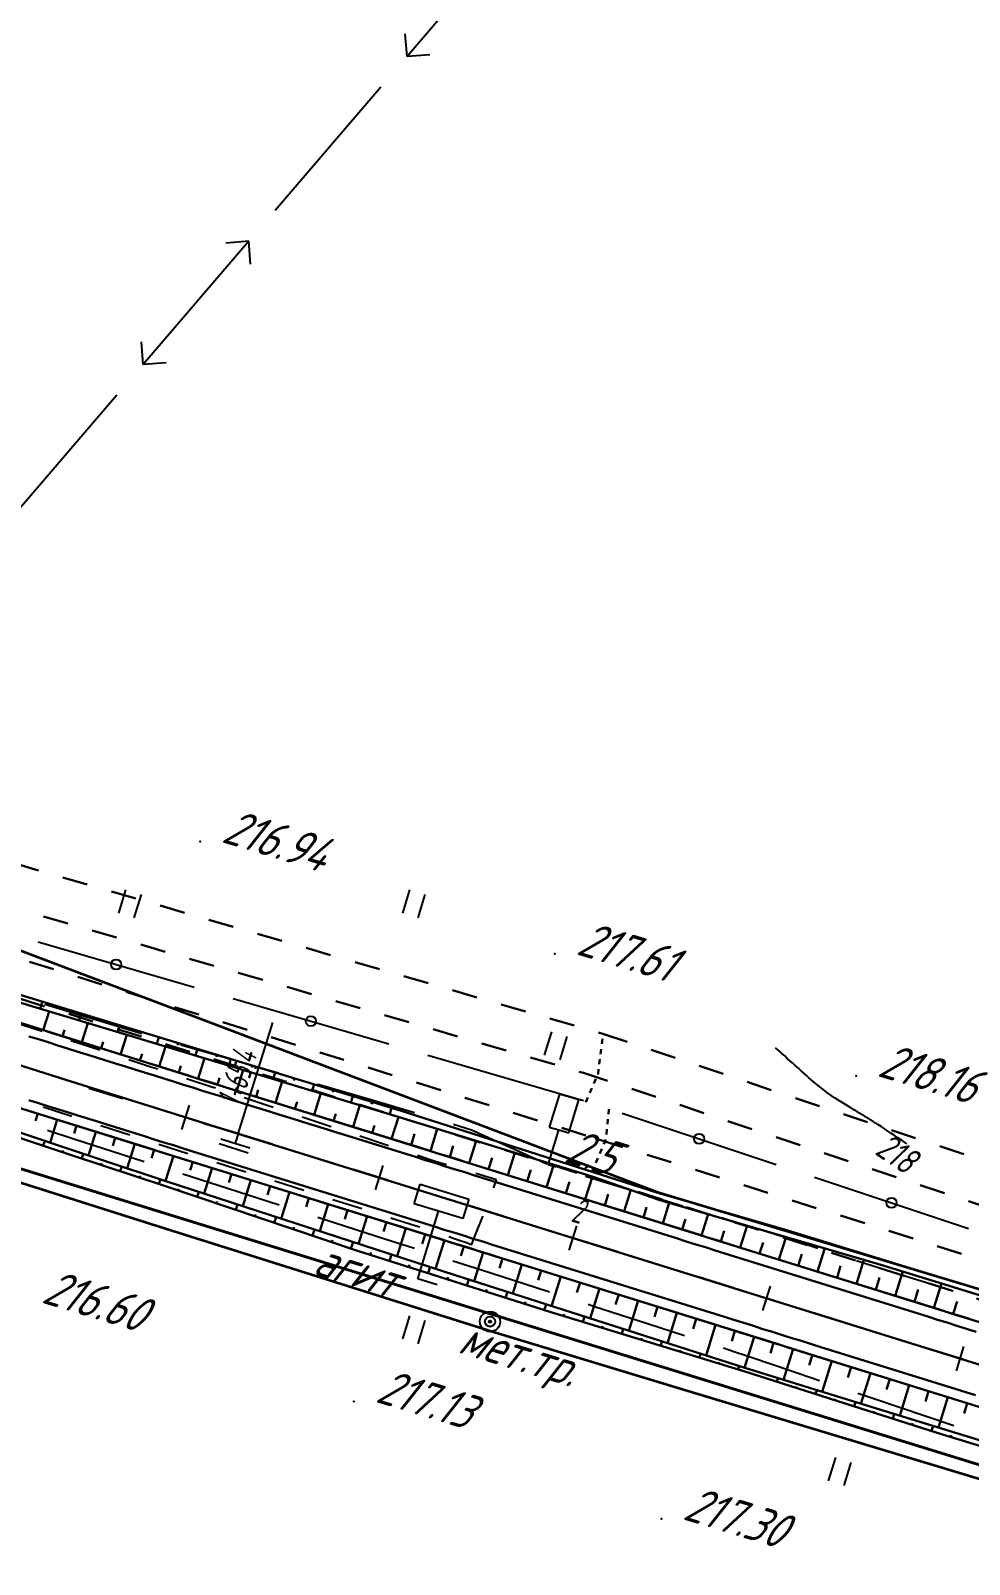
# Model space of a CAD drawing. Header units: millimetres. Extents: x -698 to 8131, y -704 to 4503.
# Drawn here: x -470.8 to -378.2, y 4236.6 to 4387.9 of the extents above; entities that cross this region are included whole.
import ezdxf

# ---------------------------------------------------------------- set-up
doc = ezdxf.new("R2010")
doc.units = ezdxf.units.MM
for name, pattern in [('CONTI', [0]), ('STRIHSMALL', [1, 0.5, -0.5]), ('STROT', [1.7, 0.5, -1.2])]:
    doc.linetypes.add(name, pattern=pattern)
for name, color, linetype, lineweight in [('10', 1, 'Continuous', 35), ('КОПИЯ_ОСЬ_13_ОТКОСЫ', 7, 'Continuous', 30), ('КОПИЯ_ОСЬ_ГРАНИЦЫ_ПОЛОС', 7, 'Continuous', 30), ('ОСЬ_ВЕРХ_ПОКРЫТИЯ_ГРАНИЦЫ_ПОЛОС', 7, 'Continuous', 30), ('ОСЬ_ВЕРХ_ПОКРЫТИЯ_ОСЬ', 1, 'Continuous', 30)]:
    doc.layers.add(name, color=color, linetype=linetype, lineweight=lineweight)
for name, color, linetype in [('_Ростелеком', 6, 'Continuous'), ('GOR_BDEFAULT', 212, 'CONTI'), ('NAD_MDEFAULT', 7, 'CONTI'), ('PI_OTDEFAULT', 172, 'CONTI'), ('PI_TTDEFAULT', 5, 'CONTI'), ('PLN_O', 7, 'CONTI'), ('SIT_LDEFAULT', 7, 'CONTI'), ('USLZNDEFAULT', 7, 'CONTI'), ('ZAPSKDEFAULT', 7, 'CONTI'), ('Изменение выноски', 3, 'Continuous'), ('ОСЬ_ВЕРХ_ПОКРЫТИЯ_ПИКЕТЫ', 1, 'Continuous'), ('ОСЬ_ВЕРХ_ПОКРЫТИЯ_РАЗБИВКА_КРИВ', 1, 'Continuous'), ('разметка', 7, 'Continuous')]:
    doc.layers.add(name, color=color, linetype=linetype)
doc.styles.add('eskd', font='isocpeui.ttf', dxfattribs={"width": 1.2})
doc.styles.add('SHRFT', font='isocpeui.ttf', dxfattribs={"width": 3.5})
doc.styles.get("Standard").update_dxf_attribs({"font": 'isocpeui.ttf'})
doc.styles.add('STYLE1', font='isocpeui.ttf', dxfattribs={"width": 0.9})
doc.linetypes.add('кабель_связи_проект.', pattern='A,10,-1,["/",STYLE1,S=3,R=0,X=0,Y=-1.5],-4.1', length=15.1)

# ---------------------------------------------------------------- blocks, each defined once
blk = doc.blocks.new('BL_2011')
at = {"color": 0}
for p, q in [((0, 0), (0, 2.4)), ((1.6, 0), (1.6, 2.4))]:
    blk.add_line(p, q, dxfattribs=at)
blk = doc.blocks.new('BL_22')
at = {"color": 0}
for radius in [1, 0.5, 0.1]:
    blk.add_circle((0, 0), radius, dxfattribs=at)
blk = doc.blocks.new('BL_13')
at = {"color": 0}
for p, q in [((-2.5, 7), (-2.5, 9)), ((-2.5, 9), (2.5, 9)), ((2.5, 9), (2.5, 7)), ((0, 7), (-2.5, 7)), ((0, 0), (0, 7)), ((2.5, 7), (0, 7)), ((2, 0), (0, 0))]:
    blk.add_line(p, q, dxfattribs=at)
blk = doc.blocks.new('BL_12')
at = {"color": 0}
for p, q in [((1, 7), (-1, 7)), ((-1, 7), (-1, 3.6)), ((1, 3.6), (1, 7)), ((-1, 3.6), (0, 3.6)), ((0, 0), (0, 3.6)), ((0, 3.6), (1, 3.6)), ((0.8, 0), (0, 0))]:
    blk.add_line(p, q, dxfattribs=at)

msp = doc.modelspace()

# ---------------------------------------------------------------- linework, layer by layer
at = {"layer": '10'}
for points in [[(-552.06, 4323.71), (-552.06, 4323.71), (-548.93, 4322.89), (-511.44, 4312), (-482.88, 4301.35), (-408.91, 4273.32), (-296.98, 4239.59), (-199.04, 4210.18), (-199.04, 4209.88), (-88.76, 4174.93), (-51.18, 4159.14)], [(307.07, 4044.59), (287.04, 4048.21), (163.15, 4053.99), (135.68, 4057.55), (104.11, 4067.08), (66.53, 4071.88), (20.06, 4083.83), (-25.14, 4108.19), (-34.34, 4113.8), (-79.36, 4142), (-91.95, 4159.32), (-169.85, 4182.62), (-259.28, 4209.36), (-312.4, 4225.42), (-355.63, 4238.49), (-406.37, 4253.82), (-425.03, 4259.46), (-449.22, 4267.11), (-456.83, 4269.51), (-499.67, 4283.06), (-559.15, 4301.9)]]:
    msp.add_lwpolyline(points, dxfattribs=at)
at = {"layer": '_Ростелеком', "linetype": 'кабель_связи_проект.', "lineweight": 40, "ltscale": 0.25}
msp.add_lwpolyline([(-545.93, 4321.5), (-553.41, 4301.1), (-528.69, 4293.19), (-228.33, 4200.41), (-175.92, 4184.96), (-152.18, 4177.62), (-111.95, 4163.9), (-85.05, 4151.87), (-85.05, 4151.87), (-28.65, 4111.62), (20.48, 4085.27), (66.8, 4072.51), (163.05, 4060.66), (287.87, 4054.42)], dxfattribs=at)
at = {"layer": 'GOR_BDEFAULT', "color": 212, "elevation": 218, "flags": 128}
msp.add_lwpolyline([(-384.36, 4278.08), (-384.82, 4278.39), (-385.24, 4278.67), (-385.61, 4278.92), (-385.94, 4279.14), (-386.22, 4279.34), (-386.48, 4279.51), (-386.7, 4279.65), (-386.89, 4279.78), (-387.05, 4279.89), (-387.2, 4279.98), (-387.32, 4280.06), (-387.44, 4280.13), (-387.54, 4280.19), (-387.63, 4280.25), (-387.71, 4280.3), (-387.8, 4280.35), (-387.88, 4280.4), (-387.97, 4280.46), (-388.05, 4280.51), (-388.13, 4280.56), (-388.21, 4280.6), (-388.29, 4280.65), (-388.37, 4280.7), (-388.45, 4280.75), (-388.52, 4280.8), (-388.6, 4280.84), (-388.67, 4280.89), (-388.75, 4280.93), (-388.82, 4280.98), (-388.89, 4281.02), (-388.97, 4281.06), (-389.04, 4281.11), (-389.11, 4281.15), (-389.18, 4281.19), (-389.24, 4281.23), (-389.31, 4281.28), (-389.38, 4281.32), (-389.44, 4281.36), (-389.51, 4281.4), (-389.58, 4281.44), (-389.64, 4281.47), (-389.7, 4281.51), (-389.77, 4281.55), (-389.83, 4281.59), (-389.89, 4281.63), (-390.74, 4282.15), (-391.48, 4282.63), (-392.15, 4283.06), (-393.57, 4284.2), (-393.78, 4284.39), (-394.01, 4284.59), (-394.25, 4284.81), (-394.51, 4285.04), (-394.78, 4285.28), (-395.05, 4285.53), (-395.33, 4285.78), (-395.6, 4286.03), (-395.88, 4286.27), (-396.14, 4286.51), (-396.4, 4286.75), (-396.65, 4286.97), (-396.88, 4287.18), (-397.1, 4287.38), (-397.29, 4287.55)], dxfattribs=at)
at = {"layer": 'PI_TTDEFAULT', "color": 5}
for p in [(-454.04, 4307.89, 216.94), (-419.07, 4296.81, 217.61), (-389.36, 4284.8, 218.16), (-438.88, 4252.66, 217.12), (-408.55, 4241.08, 217.3)]:
    msp.add_point(p, dxfattribs=at)
at = {"layer": 'PLN_O'}
for p, q in [((-470.01, 4298), (-454.65, 4293.53)), ((-450.8, 4292.41), (-435.44, 4287.94)), ((-431.6, 4286.82), (-416.24, 4282.35)), ((-412.43, 4281.1), (-397.25, 4276.04)), ((-393.46, 4274.78), (-378.28, 4269.72))]:
    msp.add_line(p, q, dxfattribs=at)
for centre in [(-462.33, 4295.76), (-443.12, 4290.17), (-404.84, 4278.57), (-385.87, 4272.25)]:
    msp.add_circle(centre, 0.5, dxfattribs=at)
at = {"layer": 'SIT_LDEFAULT', "color": 7}
for p, q in [((-423.23, 4397.48), (-433.64, 4385.33)), ((-433.64, 4385.33), (-433.81, 4387.58)), ((-431.38, 4385.5), (-433.64, 4385.33)), ((-436.24, 4382.29), (-446.65, 4370.14)), ((-449.25, 4367.1), (-459.66, 4354.95)), ((-449.25, 4367.1), (-451.51, 4366.93)), ((-449.08, 4364.84), (-449.25, 4367.1)), ((-459.66, 4354.95), (-459.83, 4357.2)), ((-457.4, 4355.12), (-459.66, 4354.95)), ((-462.26, 4351.91), (-472.67, 4339.76)), ((-467.53, 4291.26), (-469.36, 4291.82)), ((-462.94, 4289.87), (-467.53, 4291.26)), ((-469.63, 4289.17), (-472.48, 4290.09)), ((-459.78, 4288.94), (-462.94, 4289.88)), ((-463.95, 4287.32), (-466.78, 4288.24)), ((-463.93, 4287.31), (-463.95, 4287.32)), ((-453.06, 4286.98), (-455.94, 4287.81)), ((-458.8, 4285.62), (-461.08, 4286.37)), ((-458.23, 4285.43), (-458.8, 4285.62)), ((-447.71, 4285.44), (-453.06, 4286.98)), ((-452.71, 4283.61), (-455.38, 4284.49)), ((-446.33, 4285.04), (-447.71, 4285.44)), ((-452.53, 4283.56), (-452.71, 4283.62)), ((-446.84, 4281.66), (-449.69, 4282.61)), ((-442.3, 4283.89), (-442.48, 4283.94)), ((-436.99, 4282.35), (-442.3, 4283.9)), ((-469.54, 4281.72), (-466.69, 4280.8)), ((-432.89, 4281.13), (-436.99, 4282.34)), ((-463.84, 4279.87), (-460.98, 4278.96)), ((-441.14, 4279.75), (-443.99, 4280.7)), ((-427.29, 4279.42), (-429.06, 4279.97)), ((-469.09, 4279.41), (-466.4, 4278.54)), ((-466.4, 4278.54), (-461.71, 4277.04)), ((-458.11, 4278.05), (-455.25, 4277.14)), ((-435.46, 4277.87), (-438.31, 4278.82)), ((-419.86, 4276.07), (-427.29, 4279.42)), ((-461.71, 4277.04), (-459.57, 4276.35)), ((-430.87, 4276.35), (-432.61, 4276.92)), ((-455.76, 4275.13), (-451.34, 4273.7)), ((-452.4, 4276.23), (-449.54, 4275.32)), ((-429.76, 4275.99), (-430.87, 4276.35)), ((-424.81, 4274.53), (-426.87, 4275.15)), ((-451.34, 4273.7), (-446.24, 4272.06)), ((-446.68, 4274.42), (-443.82, 4273.51)), ((-425.09, 4273.73), (-425.07, 4273.78)), ((-425.07, 4273.78), (-424.81, 4274.53)), ((-406.48, 4271.94), (-416.04, 4274.87)), ((-440.96, 4272.6), (-438.1, 4271.69)), ((-442.44, 4270.84), (-440.73, 4270.29)), ((-435.24, 4270.79), (-432.73, 4269.99)), ((-426.72, 4269.53), (-426.18, 4270.91)), ((-426.18, 4270.91), (-426.17, 4270.94)), ((-396.87, 4269), (-402.66, 4270.77)), ((-440.73, 4270.29), (-435.74, 4268.69)), ((-432.73, 4270), (-432.38, 4269.89)), ((-429.53, 4268.95), (-428.98, 4268.75)), ((-427.11, 4268.53), (-426.72, 4269.53)), ((-393.13, 4267.76), (-396.87, 4268.99)), ((-435.74, 4268.69), (-432.91, 4267.78)), ((-428.98, 4268.75), (-428.32, 4268.52)), ((-428.32, 4268.52), (-427.78, 4268.33)), ((-427.78, 4268.33), (-427.4, 4268.19)), ((-427.4, 4268.19), (-427.26, 4268.14)), ((-427.26, 4268.14), (-427.11, 4268.53)), ((-429.11, 4266.55), (-426.41, 4265.68)), ((-389.02, 4266.45), (-389.31, 4266.54)), ((-385.08, 4265.2), (-389.02, 4266.45)), ((-426.41, 4265.68), (-420.92, 4263.91)), ((-381.14, 4263.96), (-385.08, 4265.2)), ((-420.92, 4263.91), (-419.59, 4263.48)), ((-379.78, 4263.53), (-381.14, 4263.96)), ((-415.78, 4262.25), (-415.25, 4262.08)), ((-415.25, 4262.08), (-409.94, 4260.36)), ((-409.94, 4260.36), (-406.27, 4259.17)), ((-402.46, 4257.94), (-402.44, 4257.93)), ((-402.44, 4257.94), (-401.31, 4257.57)), ((-401.31, 4257.57), (-400.21, 4257.2)), ((-400.21, 4257.2), (-397.27, 4256.2)), ((-397.27, 4256.2), (-392.98, 4254.75)), ((-389.2, 4253.48), (-387.82, 4253.02)), ((-387.82, 4253.02), (-382.34, 4251.18)), ((-382.34, 4251.18), (-379.71, 4250.31))]:
    msp.add_line(p, q, dxfattribs=at)
at = {"layer": 'Изменение выноски', "linetype": 'STRIHSMALL', "lineweight": 30, "ltscale": 5}
for p, q in [((-509.07, 4307.97), (-414.74, 4278.51)), ((-509.95, 4304.31), (-415.63, 4274.84)), ((-414.74, 4278.51), (-271.66, 4233.4)), ((-415.63, 4274.84), (-272.54, 4229.74))]:
    msp.add_line(p, q, dxfattribs=at)
at = {"layer": 'Изменение выноски', "color": 6, "linetype": 'STRIHSMALL', "lineweight": 30, "ltscale": 5}
for p, q in [((-472.39, 4305.75), (-414.32, 4288.92)), ((-474.29, 4301.9), (-416.23, 4285.07)), ((-414.32, 4288.92), (-337.02, 4263.16)), ((-416.23, 4285.07), (-338.93, 4259.31))]:
    msp.add_line(p, q, dxfattribs=at)
at = {"layer": 'Изменение выноски', "color": 6, "linetype": 'STRIHSMALL', "lineweight": 30}
for p, q in [((-414.81, 4284.95), (-414.32, 4288.92)), ((-416, 4282.19), (-414.81, 4284.95))]:
    msp.add_line(p, q, dxfattribs=at)
at = {"layer": 'Изменение выноски', "linetype": 'STRIHSMALL', "lineweight": 30}
for p, q in [((-413.73, 4281.5), (-414.03, 4278.51)), ((-414.03, 4278.51), (-415.63, 4274.84))]:
    msp.add_line(p, q, dxfattribs=at)
at = {"layer": 'КОПИЯ_ОСЬ_13_ОТКОСЫ'}
for p, q in [((-435.16, 4278.56), (-434.48, 4280.72)), ((-431.34, 4277.37), (-430.66, 4279.55)), ((-433.25, 4277.96), (-432.91, 4279.05)), ((-427.52, 4276.18), (-426.83, 4278.38)), ((-429.43, 4276.77), (-429.09, 4277.87)), ((-425.61, 4275.58), (-425.26, 4276.69)), ((-423.7, 4274.99), (-423.01, 4277.2)), ((-421.79, 4274.39), (-421.44, 4275.51)), ((-419.88, 4273.8), (-419.18, 4276.03)), ((-417.97, 4273.2), (-417.62, 4274.32)), ((-416.06, 4272.61), (-415.36, 4274.86)), ((-412.24, 4271.42), (-411.58, 4273.53)), ((-414.15, 4272.01), (-413.81, 4273.1)), ((-408.42, 4270.23), (-407.79, 4272.25)), ((-410.33, 4270.82), (-410.02, 4271.84)), ((-406.51, 4269.63), (-406.19, 4270.66)), ((-404.6, 4269.04), (-403.95, 4271.13)), ((-402.7, 4268.44), (-402.36, 4269.51)), ((-400.79, 4267.85), (-400.11, 4270.01)), ((-398.88, 4267.25), (-398.53, 4268.35)), ((-396.97, 4266.66), (-396.27, 4268.89)), ((-393.15, 4265.47), (-392.43, 4267.77)), ((-395.06, 4266.06), (-394.7, 4267.2)), ((-391.24, 4264.87), (-390.88, 4266.04)), ((-389.33, 4264.28), (-388.59, 4266.65)), ((-387.42, 4263.68), (-387.05, 4264.88)), ((-385.51, 4263.09), (-384.76, 4265.49)), ((-383.6, 4262.49), (-383.23, 4263.7)), ((-381.69, 4261.9), (-380.94, 4264.31)), ((-379.78, 4261.3), (-379.4, 4262.51))]:
    msp.add_line(p, q, dxfattribs=at)
for points in [[(-553.12, 4320.57), (-553.12, 4320.57), (-553.12, 4320.57), (-529.64, 4310.83), (-529.64, 4310.83), (-524.27, 4308.95), (-518.89, 4307.1), (-508.07, 4303.45), (-496.37, 4299.6), (-491.86, 4298.14), (-486.42, 4296.46), (-480.96, 4294.79), (-473.69, 4292.58), (-460.94, 4288.73), (-453.65, 4286.54), (-444.07, 4283.65), (-434.51, 4280.73), (-415.39, 4274.87), (-408.81, 4272.55), (-386.69, 4266.09), (-367.58, 4260.19)], [(-528.46, 4311.57), (-523.92, 4309.96), (-518.56, 4308.08), (-514.97, 4306.85), (-511.38, 4305.62), (-505.96, 4303.78), (-502.37, 4302.57), (-491.59, 4298.99), (-486.16, 4297.27), (-480.72, 4295.56), (-473.46, 4293.3), (-472.55, 4293.02), (-462.55, 4289.96), (-434.31, 4281.37), (-408.91, 4273.23), (-396.1, 4269.53), (-376.87, 4263.61)], [(-557.87, 4305.82), (-557.87, 4305.82), (-557.87, 4305.82), (-557.87, 4305.82), (-557.87, 4305.82), (-532.57, 4299.62), (-527.15, 4297.73), (-521.73, 4295.86), (-510.82, 4292.18), (-499.05, 4288.3), (-495.42, 4287.12), (-490, 4285.27), (-484.58, 4283.44), (-477.34, 4281.01), (-474.62, 4280.1), (-463.76, 4276.5), (-457.43, 4274.41), (-428.89, 4265.13), (-400.33, 4255.97), (-390.77, 4253.01), (-371.65, 4247.15)], [(-531.11, 4301.11), (-528.34, 4300.14), (-520.21, 4297.34), (-509.31, 4293.68), (-496.65, 4289.53), (-492.11, 4288.06), (-486.66, 4286.32), (-480.3, 4284.29), (-472.12, 4281.71), (-459.38, 4277.73), (-235.7, 4208.03)], [(-532.57, 4299.62), (-527.15, 4297.73), (-521.73, 4295.86), (-510.82, 4292.18), (-499.05, 4288.3), (-495.42, 4287.12), (-490, 4285.27), (-484.58, 4283.44), (-477.34, 4281.01), (-474.62, 4280.1), (-463.76, 4276.5), (-457.43, 4274.41), (-428.89, 4265.13), (-400.33, 4255.97), (-390.77, 4253.01), (-371.65, 4247.15)], [(-532.8, 4298.63), (-528.37, 4297.14), (-522.92, 4295.33), (-514.73, 4292.66), (-507, 4290.14), (-499.26, 4287.66), (-495.62, 4286.51), (-490.18, 4284.71), (-484.74, 4282.92), (-477.48, 4280.55), (-476.58, 4280.25), (-466.62, 4276.94), (-457.57, 4273.95), (-438.61, 4267.56), (-419.55, 4261.5), (-400.42, 4255.67), (-381.37, 4249.58), (-362.25, 4243.72)], [(-473.69, 4292.58), (-460.94, 4288.73), (-453.65, 4286.54), (-444.07, 4283.65), (-434.51, 4280.73), (-415.39, 4274.87), (-408.81, 4272.55), (-386.69, 4266.09), (-367.58, 4260.19)], [(-469.6, 4292.12), (-469.81, 4291.41)], [(-469.52, 4289.29), (-468.93, 4291.14)], [(-467.69, 4291.53), (-467.76, 4291.3)], [(-465.77, 4290.95), (-465.99, 4290.25)], [(-463.86, 4290.36), (-463.93, 4290.13)], [(-467.61, 4288.69), (-467.42, 4289.31)], [(-465.7, 4288.09), (-465.11, 4289.99)], [(-461.95, 4289.78), (-462.16, 4289.1)], [(-461.89, 4286.9), (-461.28, 4288.83)], [(-460.03, 4289.2), (-460.1, 4288.97)], [(-463.79, 4287.49), (-463.6, 4288.13)], [(-458.12, 4288.61), (-458.33, 4287.94)], [(-458.07, 4285.7), (-457.45, 4287.68)], [(-456.21, 4288.03), (-456.28, 4287.81)], [(-454.29, 4287.45), (-454.49, 4286.79)], [(-459.98, 4286.3), (-459.77, 4286.94)], [(-456.16, 4285.11), (-455.95, 4285.76)], [(-454.25, 4284.51), (-453.62, 4286.53)], [(-452.38, 4286.87), (-452.45, 4286.65)], [(-450.47, 4286.29), (-450.66, 4285.64)], [(-448.55, 4285.7), (-448.62, 4285.49)], [(-452.34, 4283.91), (-452.13, 4284.59)], [(-450.43, 4283.32), (-449.79, 4285.38)], [(-446.64, 4285.12), (-446.83, 4284.48)], [(-446.61, 4282.13), (-445.96, 4284.22)], [(-444.73, 4284.54), (-444.79, 4284.33)], [(-448.52, 4282.72), (-448.31, 4283.41)], [(-442.81, 4283.96), (-443.01, 4283.32)], [(-442.79, 4280.94), (-442.13, 4283.06)], [(-440.9, 4283.37), (-440.96, 4283.16)], [(-438.99, 4282.79), (-439.18, 4282.16)], [(-470.04, 4281.07), (-470.27, 4280.33)], [(-444.7, 4281.53), (-444.49, 4282.23)], [(-438.97, 4279.75), (-438.31, 4281.89)], [(-437.07, 4282.21), (-437.14, 4282)], [(-435.16, 4281.63), (-435.35, 4280.99)], [(-468.13, 4280.47), (-468.85, 4278.19)], [(-466.23, 4279.87), (-466.46, 4279.11)], [(-440.88, 4280.34), (-440.66, 4281.05)], [(-437.07, 4279.15), (-436.84, 4279.87)], [(-435.16, 4278.56), (-434.48, 4280.72)], [(-469.51, 4277.9), (-469.36, 4278.36)], [(-464.32, 4279.27), (-465.05, 4276.93)], [(-462.41, 4278.68), (-462.65, 4277.89)], [(-460.5, 4278.08), (-461.25, 4275.67)], [(-467.61, 4277.27), (-467.56, 4277.42)], [(-465.72, 4276.64), (-465.57, 4277.1)], [(-458.59, 4277.48), (-458.84, 4276.68)], [(-456.68, 4276.89), (-457.45, 4274.42)], [(-463.82, 4276.02), (-463.77, 4276.17)], [(-461.92, 4275.39), (-461.77, 4275.84)], [(-454.77, 4276.29), (-455.03, 4275.47)], [(-452.86, 4275.7), (-453.65, 4273.17)], [(-450.95, 4275.1), (-451.21, 4274.26)], [(-460.02, 4274.76), (-459.97, 4274.91)], [(-458.12, 4274.13), (-457.97, 4274.59)], [(-456.22, 4273.5), (-456.17, 4273.65)], [(-449.04, 4274.51), (-449.85, 4271.93)], [(-447.13, 4273.91), (-447.4, 4273.05)], [(-454.33, 4272.86), (-454.17, 4273.34)], [(-452.43, 4272.22), (-452.38, 4272.38)], [(-450.54, 4271.58), (-450.36, 4272.1)], [(-445.22, 4273.32), (-446.04, 4270.69)], [(-443.31, 4272.72), (-443.59, 4271.85)], [(-441.41, 4272.13), (-442.24, 4269.46)], [(-448.64, 4270.94), (-448.58, 4271.12)], [(-446.75, 4270.3), (-446.56, 4270.86)], [(-439.5, 4271.53), (-439.77, 4270.64)], [(-437.59, 4270.94), (-438.43, 4268.22)], [(-444.85, 4269.66), (-444.79, 4269.85)], [(-442.96, 4269.03), (-442.76, 4269.62)], [(-435.68, 4270.34), (-435.96, 4269.44)], [(-433.77, 4269.75), (-434.63, 4266.99)], [(-431.86, 4269.15), (-432.15, 4268.23)], [(-441.06, 4268.39), (-441, 4268.59)], [(-439.17, 4267.75), (-438.95, 4268.39)], [(-429.95, 4268.56), (-430.82, 4265.75)], [(-428.04, 4267.96), (-428.33, 4267.03)], [(-437.26, 4267.13), (-437.2, 4267.35)], [(-435.36, 4266.53), (-435.16, 4267.16)], [(-433.45, 4265.92), (-433.39, 4266.13)], [(-431.55, 4265.32), (-431.35, 4265.93)], [(-426.13, 4267.37), (-427.02, 4264.53)], [(-424.22, 4266.77), (-424.52, 4265.82)], [(-422.31, 4266.18), (-423.21, 4263.3)], [(-429.64, 4264.71), (-429.58, 4264.91)], [(-427.73, 4264.1), (-427.55, 4264.7)], [(-420.4, 4265.58), (-420.7, 4264.62)], [(-418.49, 4264.99), (-419.4, 4262.07)], [(-425.83, 4263.5), (-425.76, 4263.7)], [(-423.92, 4262.89), (-423.74, 4263.47)], [(-416.58, 4264.39), (-416.89, 4263.42)], [(-414.67, 4263.8), (-415.59, 4260.85)], [(-412.76, 4263.2), (-413.07, 4262.22)], [(-422.02, 4262.29), (-421.95, 4262.48)], [(-420.11, 4261.68), (-419.93, 4262.24)], [(-410.85, 4262.61), (-411.78, 4259.63)], [(-408.95, 4262.01), (-409.25, 4261.02)], [(-407.04, 4261.42), (-407.97, 4258.41)], [(-418.2, 4261.09), (-418.14, 4261.28)], [(-416.29, 4260.51), (-416.13, 4261.02)], [(-414.37, 4259.92), (-414.32, 4260.1)], [(-405.13, 4260.82), (-405.44, 4259.82)], [(-403.22, 4260.23), (-404.16, 4257.19)], [(-412.46, 4259.34), (-412.32, 4259.8)], [(-410.55, 4258.76), (-410.5, 4258.91)], [(-408.63, 4258.17), (-408.51, 4258.58)], [(-401.31, 4259.63), (-401.62, 4258.62)], [(-399.4, 4259.04), (-400.35, 4255.98)], [(-397.49, 4258.44), (-397.81, 4257.42)], [(-406.72, 4257.59), (-406.68, 4257.73)], [(-404.81, 4257.01), (-404.7, 4257.36)], [(-395.58, 4257.85), (-396.53, 4254.79)], [(-393.67, 4257.25), (-393.99, 4256.23)], [(-402.89, 4256.42), (-402.86, 4256.54)], [(-400.98, 4255.84), (-400.89, 4256.15)], [(-399.07, 4255.24), (-399.04, 4255.34)], [(-391.76, 4256.66), (-392.71, 4253.61)], [(-389.85, 4256.06), (-390.17, 4255.04)], [(-387.94, 4255.47), (-388.89, 4252.43)], [(-397.17, 4254.63), (-397.07, 4254.95)], [(-395.26, 4254.02), (-395.23, 4254.13)], [(-386.03, 4254.87), (-386.35, 4253.86)], [(-384.12, 4254.28), (-385.06, 4251.26)], [(-393.36, 4253.41), (-393.24, 4253.77)], [(-391.45, 4252.8), (-391.42, 4252.92)], [(-389.55, 4252.2), (-389.42, 4252.59)], [(-382.21, 4253.68), (-382.53, 4252.67)], [(-380.3, 4253.09), (-381.24, 4250.09)], [(-378.39, 4252.49), (-378.71, 4251.49)], [(-387.64, 4251.59), (-387.6, 4251.72)], [(-385.74, 4250.98), (-385.6, 4251.42)], [(-383.83, 4250.37), (-383.79, 4250.52)], [(-381.93, 4249.76), (-381.77, 4250.25)], [(-380.02, 4249.17), (-379.97, 4249.33)]]:
    msp.add_lwpolyline(points, dxfattribs=at)
at = {"layer": 'КОПИЯ_ОСЬ_ГРАНИЦЫ_ПОЛОС'}
for points in [[(-471.6, 4289.94), (-470.65, 4289.64), (-469.7, 4289.34), (-468.74, 4289.04), (-467.79, 4288.74), (-466.84, 4288.44), (-465.89, 4288.15), (-464.93, 4287.85), (-463.98, 4287.55), (-463.03, 4287.25), (-462.08, 4286.95), (-461.12, 4286.65), (-460.17, 4286.36), (-459.22, 4286.06), (-458.26, 4285.76), (-457.31, 4285.46), (-456.36, 4285.17), (-455.4, 4284.87), (-454.45, 4284.57), (-453.5, 4284.28), (-452.54, 4283.98), (-451.59, 4283.68), (-450.64, 4283.38), (-449.68, 4283.09), (-448.73, 4282.79), (-447.78, 4282.49), (-446.82, 4282.2), (-445.87, 4281.9), (-444.92, 4281.6), (-443.96, 4281.3), (-443.01, 4281.01), (-442.06, 4280.71), (-441.1, 4280.41), (-440.15, 4280.12), (-439.19, 4279.82), (-438.24, 4279.52), (-437.29, 4279.22), (-436.33, 4278.93), (-435.38, 4278.63), (-434.43, 4278.33), (-433.47, 4278.04), (-432.52, 4277.74), (-431.57, 4277.44), (-430.61, 4277.14), (-429.66, 4276.85), (-428.7, 4276.55), (-427.75, 4276.25), (-426.8, 4275.95), (-425.84, 4275.66), (-424.89, 4275.36), (-423.94, 4275.06), (-422.98, 4274.77), (-422.03, 4274.47), (-421.08, 4274.17), (-420.12, 4273.87), (-419.17, 4273.58), (-418.21, 4273.28), (-417.26, 4272.98), (-416.31, 4272.69), (-415.35, 4272.39), (-414.4, 4272.09), (-413.45, 4271.79), (-412.49, 4271.5), (-411.54, 4271.2), (-410.59, 4270.9), (-409.63, 4270.61), (-408.68, 4270.31), (-407.73, 4270.01), (-406.77, 4269.71), (-405.82, 4269.42), (-404.86, 4269.12), (-403.91, 4268.82), (-402.96, 4268.53), (-402, 4268.23), (-401.05, 4267.93), (-400.1, 4267.63), (-399.14, 4267.34), (-398.19, 4267.04), (-397.24, 4266.74), (-396.28, 4266.45), (-395.33, 4266.15), (-394.37, 4265.85), (-393.42, 4265.55), (-392.47, 4265.26), (-391.51, 4264.96), (-390.56, 4264.66), (-389.61, 4264.37), (-388.65, 4264.07), (-387.7, 4263.77), (-386.75, 4263.47), (-385.79, 4263.18), (-384.84, 4262.88), (-383.88, 4262.58), (-382.93, 4262.29), (-381.98, 4261.99), (-381.02, 4261.69), (-380.07, 4261.39), (-379.12, 4261.1), (-378.16, 4260.8)], [(-471.25, 4281.44), (-470.3, 4281.14), (-469.35, 4280.85), (-468.4, 4280.55), (-467.44, 4280.25), (-466.49, 4279.95), (-465.54, 4279.65), (-464.58, 4279.35), (-463.63, 4279.06), (-462.68, 4278.76), (-461.72, 4278.46), (-460.77, 4278.16), (-459.82, 4277.87), (-458.86, 4277.57), (-457.91, 4277.27), (-456.96, 4276.97), (-456.01, 4276.68), (-455.05, 4276.38), (-454.1, 4276.08), (-453.15, 4275.79), (-452.19, 4275.49), (-451.24, 4275.19), (-450.29, 4274.9), (-449.34, 4274.6), (-448.38, 4274.3), (-447.43, 4274), (-446.48, 4273.71), (-445.52, 4273.41), (-444.57, 4273.11), (-443.62, 4272.82), (-442.67, 4272.52), (-441.71, 4272.22), (-440.76, 4271.93), (-439.81, 4271.63), (-438.85, 4271.33), (-437.9, 4271.04), (-436.95, 4270.74), (-436, 4270.44), (-435.04, 4270.14), (-434.09, 4269.85), (-433.14, 4269.55), (-432.18, 4269.25), (-431.23, 4268.96), (-430.28, 4268.66), (-429.33, 4268.36), (-428.37, 4268.07), (-427.42, 4267.77), (-426.47, 4267.47), (-425.51, 4267.18), (-424.56, 4266.88), (-423.61, 4266.58), (-422.66, 4266.28), (-421.7, 4265.99), (-420.75, 4265.69), (-419.8, 4265.39), (-418.84, 4265.1), (-417.89, 4264.8), (-416.94, 4264.5), (-415.99, 4264.21), (-415.03, 4263.91), (-414.08, 4263.61), (-413.13, 4263.32), (-412.17, 4263.02), (-411.22, 4262.72), (-410.27, 4262.43), (-409.32, 4262.13), (-408.36, 4261.83), (-407.41, 4261.53), (-406.46, 4261.24), (-405.5, 4260.94), (-404.55, 4260.64), (-403.6, 4260.35), (-402.65, 4260.05), (-401.69, 4259.75), (-400.74, 4259.46), (-399.79, 4259.16), (-398.83, 4258.86), (-397.88, 4258.57), (-396.93, 4258.27), (-395.98, 4257.97), (-395.02, 4257.67), (-394.07, 4257.38), (-393.12, 4257.08), (-392.16, 4256.78), (-391.21, 4256.49), (-390.26, 4256.19), (-389.31, 4255.89), (-388.35, 4255.6), (-387.4, 4255.3), (-386.45, 4255), (-385.5, 4254.71), (-384.54, 4254.41), (-383.59, 4254.11), (-382.64, 4253.81), (-381.68, 4253.52), (-380.73, 4253.22), (-379.78, 4252.92), (-378.83, 4252.63), (-377.87, 4252.33)]]:
    msp.add_lwpolyline(points, dxfattribs=at)
at = {"layer": 'ОСЬ_ВЕРХ_ПОКРЫТИЯ_ГРАНИЦЫ_ПОЛОС', "linetype": 'Continuous'}
for points in [[(-233.33, 4215.66), (-453.37, 4284.23), (-467.9, 4288.78), (-476.07, 4291.35), (-482.42, 4293.36), (-487.85, 4295.1), (-493.28, 4296.84), (-497.79, 4298.31), (-502.29, 4299.78), (-505.89, 4300.97), (-516.74, 4304.61), (-525.71, 4307.69), (-527.46, 4308.3)], [(-471.6, 4289.94), (-470.65, 4289.64), (-469.7, 4289.34), (-468.74, 4289.04), (-467.79, 4288.74), (-466.84, 4288.44), (-465.89, 4288.14), (-464.93, 4287.85), (-463.98, 4287.55), (-463.03, 4287.25), (-462.08, 4286.95), (-461.12, 4286.65), (-460.17, 4286.36), (-459.22, 4286.06), (-458.26, 4285.76), (-457.31, 4285.46), (-456.36, 4285.17), (-455.41, 4284.87), (-454.45, 4284.57), (-453.5, 4284.27), (-452.55, 4283.98), (-451.59, 4283.68), (-450.64, 4283.38), (-449.68, 4283.09), (-448.73, 4282.79), (-447.78, 4282.49), (-446.82, 4282.19), (-445.87, 4281.9), (-444.92, 4281.6), (-443.96, 4281.3), (-443.01, 4281.01), (-442.06, 4280.71), (-441.1, 4280.41), (-440.15, 4280.11), (-439.19, 4279.82), (-438.24, 4279.52), (-437.29, 4279.22), (-436.33, 4278.93), (-435.38, 4278.63), (-435.16, 4278.56)], [(-377.51, 4259.55), (-378.46, 4259.84), (-379.41, 4260.14), (-380.37, 4260.44), (-381.32, 4260.73), (-382.28, 4261.03), (-383.23, 4261.33), (-384.18, 4261.63), (-385.14, 4261.92), (-386.09, 4262.22), (-387.04, 4262.52), (-388, 4262.81), (-388.95, 4263.11), (-389.9, 4263.41), (-390.86, 4263.71), (-391.81, 4264), (-392.77, 4264.3), (-393.72, 4264.6), (-394.67, 4264.89), (-395.63, 4265.19), (-396.58, 4265.49), (-397.53, 4265.79), (-398.49, 4266.08), (-399.44, 4266.38), (-400.39, 4266.68), (-401.35, 4266.98), (-402.3, 4267.27), (-403.25, 4267.57), (-404.21, 4267.87), (-405.16, 4268.16), (-406.12, 4268.46), (-407.07, 4268.76), (-408.02, 4269.06), (-408.98, 4269.35), (-409.93, 4269.65), (-410.88, 4269.95), (-411.84, 4270.24), (-412.79, 4270.54), (-413.74, 4270.84), (-414.7, 4271.14), (-415.65, 4271.43), (-416.61, 4271.73), (-417.56, 4272.03), (-418.51, 4272.32), (-419.47, 4272.62), (-420.42, 4272.92), (-421.37, 4273.22), (-422.33, 4273.51), (-423.28, 4273.81), (-424.23, 4274.11), (-425.19, 4274.4), (-426.14, 4274.7), (-427.1, 4275), (-428.05, 4275.3), (-429, 4275.59), (-429.96, 4275.89), (-430.91, 4276.19), (-431.86, 4276.48), (-432.82, 4276.78), (-433.77, 4277.08), (-434.72, 4277.38), (-435.68, 4277.67), (-436.63, 4277.97), (-437.59, 4278.27), (-438.54, 4278.56), (-439.49, 4278.86), (-440.45, 4279.16), (-441.4, 4279.46), (-442.35, 4279.75), (-443.31, 4280.05), (-444.26, 4280.35), (-445.21, 4280.64), (-446.17, 4280.94), (-447.12, 4281.24), (-448.07, 4281.54), (-449.03, 4281.83), (-449.98, 4282.13), (-450.94, 4282.43), (-451.89, 4282.73), (-452.84, 4283.02), (-453.8, 4283.32), (-454.75, 4283.62), (-455.7, 4283.91), (-456.66, 4284.21), (-457.61, 4284.51), (-458.56, 4284.81), (-459.52, 4285.1), (-460.47, 4285.4), (-461.42, 4285.7), (-462.38, 4286), (-463.33, 4286.3), (-464.28, 4286.59), (-465.23, 4286.89), (-466.19, 4287.19), (-467.14, 4287.49), (-468.09, 4287.79), (-469.04, 4288.09), (-470, 4288.39), (-470.95, 4288.68)], [(-435.16, 4278.56), (-434.43, 4278.33), (-433.47, 4278.03), (-432.52, 4277.74), (-431.57, 4277.44), (-430.61, 4277.14), (-429.66, 4276.84), (-428.71, 4276.55), (-427.75, 4276.25), (-426.8, 4275.95), (-425.84, 4275.66), (-424.89, 4275.36), (-423.94, 4275.06), (-422.98, 4274.76), (-422.03, 4274.47), (-421.08, 4274.17), (-420.12, 4273.87), (-419.17, 4273.58), (-418.22, 4273.28), (-417.26, 4272.98), (-416.31, 4272.68), (-415.35, 4272.39), (-414.4, 4272.09), (-413.45, 4271.79), (-412.49, 4271.5), (-411.54, 4271.2), (-410.59, 4270.9), (-409.63, 4270.6), (-408.68, 4270.31), (-407.73, 4270.01), (-406.77, 4269.71), (-405.82, 4269.42), (-404.86, 4269.12), (-403.91, 4268.82), (-402.96, 4268.52), (-402, 4268.23), (-401.05, 4267.93), (-400.1, 4267.63), (-399.14, 4267.34), (-398.19, 4267.04), (-397.24, 4266.74), (-396.28, 4266.44), (-395.33, 4266.15), (-394.37, 4265.85), (-393.42, 4265.55), (-392.47, 4265.26), (-391.51, 4264.96), (-390.56, 4264.66), (-389.61, 4264.36), (-388.65, 4264.07), (-387.7, 4263.77), (-386.75, 4263.47), (-385.79, 4263.18), (-384.84, 4262.88), (-383.89, 4262.58), (-382.93, 4262.28), (-381.98, 4261.99), (-381.02, 4261.69), (-380.07, 4261.39), (-379.12, 4261.09), (-378.16, 4260.8)]]:
    msp.add_lwpolyline(points, dxfattribs=at)
at = {"layer": 'ОСЬ_ВЕРХ_ПОКРЫТИЯ_ГРАНИЦЫ_ПОЛОС', "linetype": 'Continuous', "lineweight": 30}
for points in [[(-377.87, 4252.33), (-378.83, 4252.62), (-379.78, 4252.92), (-380.73, 4253.22), (-381.68, 4253.52), (-382.64, 4253.81), (-383.59, 4254.11), (-384.54, 4254.41), (-385.5, 4254.7), (-386.45, 4255), (-387.4, 4255.3), (-388.35, 4255.59), (-389.31, 4255.89), (-390.26, 4256.19), (-391.21, 4256.48), (-392.17, 4256.78), (-393.12, 4257.08), (-394.07, 4257.38), (-395.02, 4257.67), (-395.98, 4257.97), (-396.93, 4258.27), (-397.88, 4258.56), (-398.84, 4258.86), (-399.79, 4259.16), (-400.74, 4259.45), (-401.69, 4259.75), (-402.65, 4260.05), (-403.6, 4260.34), (-404.55, 4260.64), (-405.51, 4260.94), (-406.46, 4261.24), (-407.41, 4261.53), (-408.36, 4261.83), (-409.32, 4262.13), (-410.27, 4262.42), (-411.22, 4262.72), (-412.18, 4263.02), (-413.13, 4263.31), (-414.08, 4263.61), (-415.03, 4263.91), (-415.99, 4264.2), (-416.94, 4264.5), (-417.89, 4264.8), (-418.84, 4265.1), (-419.8, 4265.39), (-420.75, 4265.69), (-421.7, 4265.99), (-422.66, 4266.28), (-423.61, 4266.58), (-424.56, 4266.88), (-425.51, 4267.17), (-426.47, 4267.47), (-427.42, 4267.77), (-428.37, 4268.06), (-429.33, 4268.36), (-430.28, 4268.66), (-431.23, 4268.96), (-432.18, 4269.25), (-433.14, 4269.55), (-434.09, 4269.85), (-435.04, 4270.14), (-436, 4270.44), (-436.95, 4270.74), (-437.9, 4271.03), (-438.85, 4271.33), (-439.81, 4271.63), (-440.76, 4271.92), (-441.71, 4272.22), (-442.67, 4272.52), (-443.62, 4272.82), (-444.57, 4273.11), (-445.52, 4273.41), (-446.48, 4273.71), (-447.43, 4274), (-448.38, 4274.3), (-449.34, 4274.6), (-450.29, 4274.89), (-451.24, 4275.19), (-452.19, 4275.49), (-453.15, 4275.78), (-454.1, 4276.08), (-455.05, 4276.38), (-456.01, 4276.68), (-456.96, 4276.97), (-457.91, 4277.27), (-458.86, 4277.57), (-459.82, 4277.86), (-460.77, 4278.16), (-461.72, 4278.46), (-462.68, 4278.76), (-463.63, 4279.06), (-464.58, 4279.35), (-465.54, 4279.65), (-466.49, 4279.95), (-467.44, 4280.25), (-468.4, 4280.55), (-469.35, 4280.85), (-470.3, 4281.14), (-471.25, 4281.44)], [(-377.58, 4253.28), (-378.53, 4253.58), (-379.48, 4253.88), (-380.43, 4254.17), (-381.39, 4254.47), (-382.34, 4254.77), (-383.29, 4255.06), (-384.25, 4255.36), (-385.2, 4255.66), (-386.15, 4255.95), (-387.1, 4256.25), (-388.06, 4256.55), (-389.01, 4256.85), (-389.96, 4257.14), (-390.92, 4257.44), (-391.87, 4257.74), (-392.82, 4258.03), (-393.77, 4258.33), (-394.73, 4258.63), (-395.68, 4258.92), (-396.63, 4259.22), (-397.59, 4259.52), (-398.54, 4259.81), (-399.49, 4260.11), (-400.44, 4260.41), (-401.4, 4260.71), (-402.35, 4261), (-403.3, 4261.3), (-404.25, 4261.6), (-405.21, 4261.89), (-406.16, 4262.19), (-407.11, 4262.49), (-408.07, 4262.78), (-409.02, 4263.08), (-409.97, 4263.38), (-410.92, 4263.67), (-411.88, 4263.97), (-412.83, 4264.27), (-413.78, 4264.57), (-414.74, 4264.86), (-415.69, 4265.16), (-416.64, 4265.46), (-417.59, 4265.75), (-418.55, 4266.05), (-419.5, 4266.35), (-420.45, 4266.64), (-421.41, 4266.94), (-422.36, 4267.24), (-423.31, 4267.53), (-424.26, 4267.83), (-425.22, 4268.13), (-426.17, 4268.43), (-427.12, 4268.72), (-428.08, 4269.02), (-429.03, 4269.32), (-429.98, 4269.61), (-430.93, 4269.91), (-431.89, 4270.21), (-432.84, 4270.5), (-433.79, 4270.8), (-434.75, 4271.1), (-435.7, 4271.39), (-436.65, 4271.69), (-437.6, 4271.99), (-438.56, 4272.29), (-439.51, 4272.58), (-440.46, 4272.88), (-441.42, 4273.18), (-442.37, 4273.47), (-443.32, 4273.77), (-444.27, 4274.07), (-445.23, 4274.36), (-446.18, 4274.66), (-447.13, 4274.96), (-448.09, 4275.26), (-449.04, 4275.55), (-449.99, 4275.85), (-450.94, 4276.15), (-451.9, 4276.44), (-452.85, 4276.74), (-453.8, 4277.04), (-454.76, 4277.33), (-455.71, 4277.63), (-456.66, 4277.93), (-457.61, 4278.22), (-458.57, 4278.52), (-459.52, 4278.82), (-460.47, 4279.12), (-461.43, 4279.41), (-462.38, 4279.71), (-463.33, 4280.01), (-464.28, 4280.31), (-465.24, 4280.61), (-466.19, 4280.9), (-467.14, 4281.2), (-468.1, 4281.5), (-469.05, 4281.8), (-470, 4282.1), (-470.95, 4282.4)]]:
    msp.add_lwpolyline(points, dxfattribs=at)
at = {"layer": 'ОСЬ_ВЕРХ_ПОКРЫТИЯ_ОСЬ'}
msp.add_lwpolyline([(-475.8, 4287.07), (-467.29, 4284.39), (-450.28, 4279.08), (-450.28, 4279.08), (-236.2, 4212.37)], dxfattribs=at)
at = {"layer": 'ОСЬ_ВЕРХ_ПОКРЫТИЯ_ПИКЕТЫ'}
for p, q in [((-455.84, 4279.5), (-455.09, 4281.89)), ((-436.74, 4273.55), (-436, 4275.94)), ((-417.65, 4267.6), (-416.91, 4269.99)), ((-417.65, 4267.6), (-416.91, 4269.99)), ((-398.55, 4261.65), (-397.81, 4264.04)), ((-379.46, 4255.7), (-378.72, 4258.09))]:
    msp.add_line(p, q, dxfattribs=at)
at = {"layer": 'ОСЬ_ВЕРХ_ПОКРЫТИЯ_РАЗБИВКА_КРИВ'}
for p, q in [((-450.28, 4279.08), (-446.86, 4290.06)), ((-452.16, 4278.1), (-449.3, 4277.2)), ((-452.01, 4278.57), (-449.15, 4277.68)), ((-450.28, 4279.08), (-450.58, 4278.13))]:
    msp.add_line(p, q, dxfattribs=at)
at = {"layer": 'разметка', "linetype": 'STROT', "lineweight": 30, "ltscale": 7}
msp.add_lwpolyline([(-555.17, 4314.13, 0.015228), (-450.27, 4279.08), (-235.83, 4212.26, 0.003289), (-210.66, 4204.6), (-174.44, 4193.83, -0.037735), (-89.64, 4163.94, -0.049609), (-38.13, 4133.16, 0.102502), (73.09, 4083.54, 0.034541), (147.87, 4074.15)], format="xyb", dxfattribs=at)

# ---------------------------------------------------------------- block references
at = {"layer": 'USLZNDEFAULT', "color": 7, "rotation": 342.9999999999999}
for name, p in [('BL_12', (-419.71, 4276)), ('BL_13', (-432.58, 4264.75)), ('BL_22', (-425.46, 4260.54))]:
    msp.add_blockref(name, p, dxfattribs=at)
at = {"layer": 'ZAPSKDEFAULT', "color": 7, "rotation": 342.9999999999999}
for p in [(-462.07, 4300.83), (-434.07, 4300.83), (-420.07, 4286.83), (-434.07, 4258.83), (-392.07, 4244.83)]:
    msp.add_blockref('BL_2011', p, dxfattribs=at)

# ---------------------------------------------------------------- texts
at = {"layer": 'GOR_BDEFAULT', "color": 212, "style": 'SHRFT', "width": 0.75}
msp.add_text('218', height=2.625, rotation=325.6994, dxfattribs=at).set_placement((-387.62, 4277.13, 218))
at = {"layer": 'NAD_MDEFAULT', "color": 7, "style": 'eskd', "oblique": 10, "width": 0.8}
for s, p in [('2.5', (-418.29, 4276.31)), ('агит', (-443.09, 4265.25)), ('мет.тр.', (-428.75, 4257.53))]:
    msp.add_text(s, height=3.5, rotation=343, dxfattribs=at).set_placement(p)
at = {"layer": 'PI_OTDEFAULT', "color": 172, "style": 'eskd', "oblique": 10, "width": 0.8}
for s, p in [('216.94', (-452.05, 4307.88)), ('217.61', (-417.07, 4296.81)), ('218.16', (-387.36, 4284.8)), ('216.60', (-469.8, 4262.45)), ('217.13', (-436.88, 4252.66)), ('217.30', (-406.56, 4241.08))]:
    msp.add_text(s, height=3.5, rotation=343, dxfattribs=at).set_placement(p)
at = {"layer": 'ОСЬ_ВЕРХ_ПОКРЫТИЯ_ПИКЕТЫ', "width": 0.6}
msp.add_text('2', height=2.5, rotation=342.6917, dxfattribs=at).set_placement((-417.55, 4270.45))
at = {"layer": 'ОСЬ_ВЕРХ_ПОКРЫТИЯ_РАЗБИВКА_КРИВ', "width": 0.6}
msp.add_text('1+65.4', height=2.5, rotation=72.6917, dxfattribs=at).set_placement((-450.02, 4281.62))

doc.saveas('drawing.dxf')
